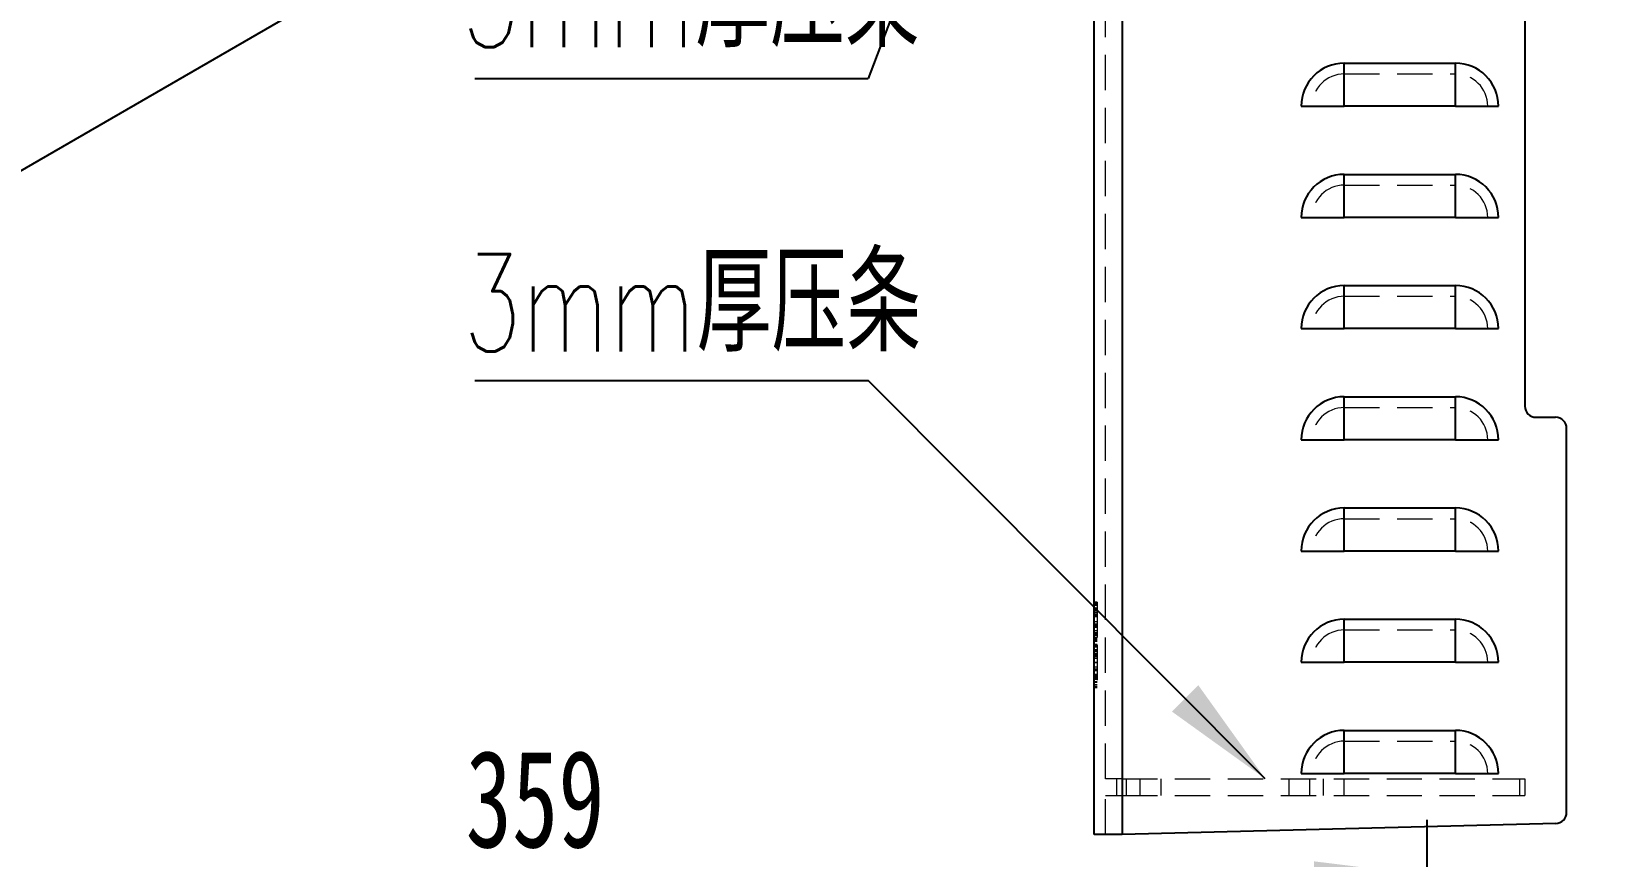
# Model space of a CAD drawing. Header units: millimetres. Extents: x 0 to 210, y 0 to 297.
# Drawn here: x 56.2 to 113.2, y 166.3 to 196 of the extents above; entities that cross this region are included whole.
import ezdxf

# ---------------------------------------------------------------- set-up
doc = ezdxf.new("R2010")
doc.units = ezdxf.units.MM
doc.linetypes.add('HIDDEN', pattern=[1.905, 1.27, -0.635])
doc.layers.add('图纸格式', color=7, linetype='Continuous')
doc.styles.add('SLDTEXTSTYLE0', font='TXT', dxfattribs={"width": 0.7, "bigfont": 'bigfont'})
doc.styles.add('SLDTEXTSTYLE5', font='TXT', dxfattribs={"width": 0.7})
doc.dimstyles.new('SLDDIMSTYLE0', dxfattribs={"dimtxt": 3.5, "dimasz": 4.08, "dimexe": 0, "dimexo": 0.0625, "dimgap": 0.875, "dimtad": 2, "dimlfac": 5, "dimrnd": 1e-09, "dimzin": 12, "dimdsep": 46, "dimtxsty": 'SLDTEXTSTYLE5', "dimsah": 1, "dimcen": 0.09, "dimadec": 0, "dimazin": 3, "dimtfac": 1, "dimtofl": 0, "dimtmove": 0, "dimatfit": 3, "dimfxl": 0, "dimfrac": 2, "dimtolj": 1, "dimtzin": 12, "dimarcsym": 0})
doc.dimstyles.new('SLDDIMSTYLE2', dxfattribs={"dimtxt": 0.18, "dimasz": 4.08, "dimexe": 0, "dimexo": 0.0625, "dimgap": 0, "dimtad": 0, "dimtih": 1, "dimtoh": 1, "dimdec": 0, "dimrnd": 1e-09, "dimzin": 0, "dimdsep": 46, "dimtxsty": 'Standard', "dimsah": 1, "dimcen": 0.09, "dimadec": 0, "dimazin": 0, "dimtfac": 4.08, "dimtdec": 0, "dimtofl": 0, "dimtmove": 0, "dimatfit": 3, "dimfxl": 0, "dimfrac": 2, "dimtolj": 1, "dimtzin": 0, "dimarcsym": 0})
doc.dimstyles.new('SLDDIMSTYLE8', dxfattribs={"dimtxt": 3.5, "dimasz": 4.08, "dimexe": 0, "dimexo": 0.0625, "dimgap": 0.875, "dimtad": 2, "dimlfac": 5, "dimrnd": 1e-09, "dimzin": 12, "dimdsep": 46, "dimtxsty": 'SLDTEXTSTYLE5', "dimsah": 1, "dimcen": 0, "dimadec": 0, "dimazin": 3, "dimtfac": 1, "dimtofl": 0, "dimtmove": 0, "dimatfit": 3, "dimfxl": 0, "dimfrac": 2, "dimtolj": 1, "dimtzin": 12, "dimarcsym": 0})

# ---------------------------------------------------------------- blocks, each defined once
blk = doc.blocks.new('SW_NOTE_0_2')
at = {"layer": '图纸格式', "color": 0}
blk.add_line((-14.158, 0), (0, 0), dxfattribs=at)
at = {"layer": '图纸格式', "color": 0, "insert": (-14.628, 4.624), "char_height": 3.5, "attachment_point": 1, "style": 'SLDTEXTSTYLE0'}
blk.add_mtext('3mm厚压条', dxfattribs=at)
blk = doc.blocks.new('SW_NOTE_0_3')
at = {"layer": '图纸格式', "color": 0}
blk.add_line((-14.158, 0), (0, 0), dxfattribs=at)
at = {"layer": '图纸格式', "color": 0, "insert": (-14.576, 4.549), "char_height": 3.5, "attachment_point": 1, "style": 'SLDTEXTSTYLE0'}
blk.add_mtext('3mm厚压条', dxfattribs=at)
blk = doc.blocks.new('_D_39')
at = {"layer": '图纸格式'}
for p, q in [((34.608, 157.926), (34.608, 167.613)), ((106.408, 157.926), (106.408, 167.613)), ((34.608, 165.613), (106.408, 165.613))]:
    blk.add_line(p, q, dxfattribs=at)
for points in [[(34.608, 165.613), (38.688, 165.105), (38.688, 166.121)], [(106.408, 165.613), (102.328, 166.121), (102.328, 165.105)]]:
    blk.add_solid(points, dxfattribs=at)
at = {"layer": '图纸格式', "insert": (71.796, 170.124), "char_height": 3.5, "attachment_point": 1, "style": 'SLDTEXTSTYLE5'}
blk.add_mtext('359', dxfattribs=at)
blk = doc.blocks.new('_D_51')
at = {"layer": '图纸格式'}
for q in [(116.508, 162.296), (105.808, 157.926)]:
    blk.add_line((106.363, 158.153), q, dxfattribs=at)
blk.add_solid([(106.363, 158.153), (110.333, 159.226), (109.948, 160.166)], dxfattribs=at)
at = {"layer": '图纸格式', "insert": (111.98, 165.27), "char_height": 3.5, "attachment_point": 1, "rotation": 22.2157, "style": 'SLDTEXTSTYLE5'}
blk.add_mtext('R3', dxfattribs=at)

msp = doc.modelspace()

# ---------------------------------------------------------------- linework, layer by layer
at = {"color": 7, "linetype": 'Continuous', "lineweight": 25}
for p, q in [((94.42080651, 167.09058668), (94.42080651, 241.69058668)), ((95.42080651, 241.69058668), (95.42080651, 167.09058668)), ((109.92080651, 226.29058668), (109.92080651, 182.49058668)), ((89.67600908, 210.52634733), (39.75397291, 181.70696929)), ((103.42080651, 194.829905), (107.42080651, 194.829905)), ((103.42080651, 193.28071166), (103.42080651, 194.829905)), ((107.42080651, 193.28071166), (107.42080651, 194.829905)), ((101.87161317, 193.28071166), (103.42080651, 193.28071166)), ((107.42080651, 193.28071166), (103.42080651, 193.28071166)), ((107.42080651, 193.28071166), (108.96999984, 193.28071166)), ((103.42080651, 190.829905), (107.42080651, 190.829905)), ((103.42080651, 189.28071166), (103.42080651, 190.829905)), ((107.42080651, 189.28071166), (107.42080651, 190.829905)), ((101.87161317, 189.28071166), (103.42080651, 189.28071166)), ((107.42080651, 189.28071166), (103.42080651, 189.28071166)), ((107.42080651, 189.28071166), (108.96999984, 189.28071166)), ((103.42080651, 186.829905), (107.42080651, 186.829905)), ((103.42080651, 185.28071166), (103.42080651, 186.829905)), ((107.42080651, 185.28071166), (107.42080651, 186.829905)), ((101.87161317, 185.28071166), (103.42080651, 185.28071166)), ((107.42080651, 185.28071166), (103.42080651, 185.28071166)), ((107.42080651, 185.28071166), (108.96999984, 185.28071166)), ((103.42080651, 182.829905), (107.42080651, 182.829905)), ((103.42080651, 181.28071166), (103.42080651, 182.829905)), ((107.42080651, 181.28071166), (107.42080651, 182.829905)), ((110.32080651, 182.09058668), (111.02080651, 182.09058668)), ((111.42080651, 167.88071166), (111.42080651, 181.69058668)), ((101.87161317, 181.28071166), (103.42080651, 181.28071166)), ((107.42080651, 181.28071166), (103.42080651, 181.28071166)), ((107.42080651, 181.28071166), (108.96999984, 181.28071166)), ((103.42080651, 178.829905), (107.42080651, 178.829905)), ((103.42080651, 177.28071166), (103.42080651, 178.829905)), ((107.42080651, 177.28071166), (107.42080651, 178.829905)), ((101.87161317, 177.28071166), (103.42080651, 177.28071166)), ((107.42080651, 177.28071166), (103.42080651, 177.28071166)), ((107.42080651, 177.28071166), (108.96999984, 177.28071166)), ((103.42080651, 174.829905), (107.42080651, 174.829905)), ((103.42080651, 173.28071166), (103.42080651, 174.829905)), ((107.42080651, 173.28071166), (107.42080651, 174.829905)), ((101.87161317, 173.28071166), (103.42080651, 173.28071166)), ((107.42080651, 173.28071166), (103.42080651, 173.28071166)), ((107.42080651, 173.28071166), (108.96999984, 173.28071166)), ((103.42080651, 170.829905), (107.42080651, 170.829905)), ((103.42080651, 169.28071166), (103.42080651, 170.829905)), ((107.42080651, 169.28071166), (107.42080651, 170.829905)), ((101.87161317, 169.28071166), (103.42080651, 169.28071166)), ((107.42080651, 169.28071166), (103.42080651, 169.28071166)), ((107.42080651, 169.28071166), (108.96999984, 169.28071166)), ((111.03080338, 167.4808366), (95.42080651, 167.09058668)), ((95.42080651, 167.09058668), (94.42080651, 167.09058668))]:
    msp.add_line(p, q, dxfattribs=at)
at = {"color": 7, "linetype": 'HIDDEN', "lineweight": 18}
for p, q in [((94.82080651, 169.09058668), (94.82080651, 239.69058668)), ((103.42080651, 194.44260667), (107.42080651, 194.44260667)), ((103.42080651, 190.44260667), (107.42080651, 190.44260667)), ((103.42080651, 186.44260667), (107.42080651, 186.44260667)), ((103.42080651, 182.44260667), (107.42080651, 182.44260667)), ((103.42080651, 178.44260667), (107.42080651, 178.44260667)), ((94.53330651, 175.40051359), (94.40830651, 175.40051359)), ((94.52080651, 175.44441997), (94.42080651, 175.44441997)), ((94.52080651, 175.40030232), (94.42080651, 175.40030232)), ((94.52080651, 175.37135011), (94.42080651, 175.37135011)), ((94.52080651, 175.33550452), (94.42080651, 175.33550452)), ((94.52080651, 175.32861114), (94.42080651, 175.32861114)), ((94.52080651, 175.32654313), (94.42080651, 175.32654313)), ((94.52080651, 175.31964975), (94.42080651, 175.31964975)), ((94.52080651, 175.22589975), (94.42080651, 175.22589975)), ((94.52080651, 175.22176372), (94.42080651, 175.22176372)), ((94.52080651, 175.22038504), (94.42080651, 175.22038504)), ((94.52080651, 175.15765526), (94.42080651, 175.15765526)), ((94.52080651, 175.15076188), (94.42080651, 175.15076188)), ((94.52080651, 175.13559644), (94.42080651, 175.13559644)), ((94.52080651, 175.07493467), (94.42080651, 175.07493467)), ((94.52080651, 175.05494386), (94.42080651, 175.05494386)), ((94.52080651, 175.0032435), (94.42080651, 175.0032435)), ((94.52080651, 174.95912585), (94.42080651, 174.95912585)), ((94.52080651, 174.91156151), (94.42080651, 174.91156151)), ((94.52080651, 174.73164423), (94.42080651, 174.73164423)), ((94.52080651, 174.65030232), (94.42080651, 174.65030232)), ((94.52080651, 174.60618467), (94.42080651, 174.60618467)), ((94.42080651, 174.57703216), (94.52080651, 174.57703216)), ((94.52080651, 174.53518283), (94.42080651, 174.53518283)), ((94.52080651, 174.41523798), (94.42080651, 174.41523798)), ((94.52080651, 174.34147879), (94.42080651, 174.34147879)), ((94.52080651, 174.31941997), (94.42080651, 174.31941997)), ((94.52080651, 174.29736114), (94.42080651, 174.29736114)), ((94.52080651, 174.27805967), (94.42080651, 174.27805967)), ((94.52080651, 174.24152475), (94.42080651, 174.24152475)), ((94.52080651, 174.23738872), (94.42080651, 174.23738872)), ((94.52080651, 174.23463136), (94.42080651, 174.23463136)), ((94.52080651, 174.1650082), (94.42080651, 174.1650082)), ((94.52080651, 174.12089055), (94.42080651, 174.12089055)), ((94.52080651, 174.07677291), (94.42080651, 174.07677291)), ((94.52080651, 174.05195673), (94.42080651, 174.05195673)), ((94.52080651, 174.03127658), (94.42080651, 174.03127658)), ((103.42080651, 174.44260667), (107.42080651, 174.44260667)), ((94.52080651, 173.9216718), (94.42080651, 173.9216718)), ((94.52080651, 173.9071957), (94.42080651, 173.9071957)), ((94.52080651, 173.89340894), (94.42080651, 173.89340894)), ((94.52080651, 173.87893283), (94.42080651, 173.87893283)), ((94.52080651, 173.86859276), (94.42080651, 173.86859276)), ((94.52080651, 173.84377658), (94.42080651, 173.84377658)), ((94.52080651, 173.82861114), (94.42080651, 173.82861114)), ((94.52080651, 173.72383173), (94.42080651, 173.72383173)), ((94.52080651, 173.67971408), (94.42080651, 173.67971408)), ((94.52080651, 173.65351923), (94.42080651, 173.65351923)), ((94.52080651, 173.58320673), (94.42080651, 173.58320673)), ((94.52080651, 173.57079864), (94.42080651, 173.57079864)), ((94.52080651, 173.52530232), (94.42080651, 173.52530232)), ((94.52080651, 173.51703026), (94.42080651, 173.51703026)), ((94.52080651, 173.51634092), (94.42080651, 173.51634092)), ((94.52080651, 173.50806886), (94.42080651, 173.50806886)), ((94.52080651, 173.49841813), (94.42080651, 173.49841813)), ((94.52080651, 173.49290342), (94.42080651, 173.49290342)), ((94.52080651, 173.48325269), (94.42080651, 173.48325269)), ((94.52080651, 173.47773798), (94.42080651, 173.47773798)), ((94.52080651, 173.4150082), (94.42080651, 173.4150082)), ((94.52080651, 173.2743832), (94.42080651, 173.2743832)), ((94.52080651, 173.26059644), (94.42080651, 173.26059644)), ((94.52080651, 173.10618467), (94.42080651, 173.10618467)), ((94.52080651, 173.02691077), (94.42080651, 173.02691077)), ((94.52080651, 173.01794938), (94.42080651, 173.01794938)), ((94.52080651, 172.99657989), (94.42080651, 172.99657989)), ((94.52080651, 172.99589055), (94.42080651, 172.99589055)), ((94.52080651, 172.98899717), (94.42080651, 172.98899717)), ((94.52080651, 172.97452107), (94.42080651, 172.97452107)), ((94.52080651, 172.97383173), (94.42080651, 172.97383173)), ((94.52080651, 172.84147879), (94.42080651, 172.84147879)), ((94.52080651, 172.8001185), (94.42080651, 172.8001185)), ((94.52080651, 172.7532435), (94.42080651, 172.7532435)), ((94.52080651, 172.70912585), (94.42080651, 172.70912585)), ((94.52080651, 172.69396041), (94.42080651, 172.69396041)), ((94.52080651, 172.68568835), (94.42080651, 172.68568835)), ((94.52080651, 172.6794843), (94.42080651, 172.6794843)), ((94.52080651, 172.6650082), (94.42080651, 172.6650082)), ((94.52080651, 172.57815158), (94.42080651, 172.57815158)), ((94.52080651, 172.56160747), (94.42080651, 172.56160747)), ((94.52080651, 172.55264607), (94.42080651, 172.55264607)), ((94.52080651, 172.47406151), (94.42080651, 172.47406151)), ((94.52080651, 172.47268283), (94.42080651, 172.47268283)), ((94.52080651, 172.47130416), (94.42080651, 172.47130416)), ((94.52080651, 172.46992548), (94.42080651, 172.46992548)), ((94.52080651, 172.46923614), (94.42080651, 172.46923614)), ((94.52080651, 172.46234276), (94.42080651, 172.46234276)), ((94.52080651, 172.40030232), (94.42080651, 172.40030232)), ((94.52080651, 172.35618467), (94.42080651, 172.35618467)), ((103.42080651, 170.44260667), (107.42080651, 170.44260667)), ((95.42080651, 169.09058668), (94.82080651, 169.09058668)), ((95.22080651, 169.09058668), (95.22080651, 168.49058668)), ((95.42080651, 169.09058668), (109.92080651, 169.09058668)), ((95.57080651, 169.09058668), (95.57080651, 168.49058668)), ((96.07080651, 168.49058668), (96.07080651, 169.09058668)), ((96.82080651, 169.09058668), (96.82080651, 168.49058668)), ((101.42080651, 169.09058668), (101.42080651, 168.49058668)), ((102.17080651, 169.09058668), (102.17080651, 168.49058668)), ((102.67080651, 168.49058668), (102.67080651, 169.09058668)), ((103.42080651, 168.49058668), (103.42080651, 169.09058668)), ((109.72080651, 169.09058668), (109.72080651, 168.49058668)), ((109.92080651, 169.09058668), (109.92080651, 168.49058668)), ((94.82080651, 167.09058668), (94.82080651, 168.49058668)), ((94.82080651, 168.49058668), (95.42080651, 168.49058668)), ((95.42080651, 168.49058668), (109.92080651, 168.49058668))]:
    msp.add_line(p, q, dxfattribs=at)
at = {"color": 7, "linetype": 'Continuous', "lineweight": 25}
for centre, radius, start, end in [((103.42080651, 193.28071166), 1.54919334, 90, 180), ((107.42080651, 193.28071166), 1.54919334, 0, 90), ((103.42080651, 189.28071166), 1.54919334, 90, 180), ((107.42080651, 189.28071166), 1.54919334, 0, 90), ((103.42080651, 185.28071166), 1.54919334, 90, 180), ((107.42080651, 185.28071166), 1.54919334, 0, 90), ((103.42080651, 181.28071166), 1.54919334, 90, 180), ((107.42080651, 181.28071166), 1.54919334, 0, 90), ((110.32080651, 182.49058668), 0.4, 180, 270), ((111.02080651, 181.69058668), 0.4, 0, 90), ((103.42080651, 177.28071166), 1.54919334, 90, 180), ((107.42080651, 177.28071166), 1.54919334, 0, 90), ((103.42080651, 173.28071166), 1.54919334, 90, 180), ((107.42080651, 173.28071166), 1.54919334, 0, 90), ((103.42080651, 169.28071166), 1.54919334, 90, 180), ((107.42080651, 169.28071166), 1.54919334, 0, 90), ((111.02080651, 167.88071166), 0.4, 271.432096184, 0)]:
    msp.add_arc(centre, radius, start, end, dxfattribs=at)
at = {"color": 7, "linetype": 'HIDDEN', "lineweight": 18}
for centre, start, end in [((103.42080651, 193.28071166), 90, 180), ((107.42080651, 193.28071166), 0, 90), ((103.42080651, 189.28071166), 90, 180), ((107.42080651, 189.28071166), 0, 90), ((103.42080651, 185.28071166), 90, 180), ((107.42080651, 185.28071166), 0, 90), ((103.42080651, 181.28071166), 90, 180), ((107.42080651, 181.28071166), 0, 90), ((103.42080651, 177.28071166), 90, 180), ((107.42080651, 177.28071166), 0, 90), ((103.42080651, 173.28071166), 90, 180), ((107.42080651, 173.28071166), 0, 90), ((103.42080651, 169.28071166), 90, 180), ((107.42080651, 169.28071166), 0, 90)]:
    msp.add_arc(centre, 1.161895, start, end, dxfattribs=at)
for points, knots in [([(94.52080651, 175.44441997), (94.52080651, 175.44338666), (94.52080651, 175.44139336), (94.52080651, 175.42178099), (94.52080651, 175.39036225), (94.52080651, 175.34607178), (94.52080651, 175.28870894), (94.52080651, 175.22066365), (94.52080651, 175.13906449), (94.52080651, 175.04635362), (94.52080651, 174.941933), (94.52080651, 174.82633543), (94.52080651, 174.69954608), (94.52080651, 174.56139741), (94.52080651, 174.41271037), (94.52080651, 174.25353349), (94.52080651, 174.08376209), (94.52080651, 173.9671774), (94.52080651, 173.9071957)], [0, 0, 0, 0, 0.0650010723, 0.1253901268, 0.181565323, 0.2347467818, 0.2862672404, 0.3370772119, 0.3888527625, 0.4418884129, 0.4974862735, 0.5564971617, 0.619163865, 0.6861844456, 0.7574703155, 0.8336012629, 0.9143894422, 1, 1, 1, 1]), ([(94.52080651, 173.9071957), (94.52080651, 173.85088044), (94.52080651, 173.74067918), (94.52080651, 173.57903177), (94.52080651, 173.42476055), (94.52080651, 173.27858426), (94.52080651, 173.14100272), (94.52080651, 173.01294865), (94.52080651, 172.89460698), (94.52080651, 172.78620089), (94.52080651, 172.68865105), (94.52080651, 172.60253189), (94.52080651, 172.52845204), (94.52080651, 172.46544394), (94.52080651, 172.41627701), (94.52080651, 172.38127276), (94.52080651, 172.35957136), (94.52080651, 172.35734085), (94.52080651, 172.35618467)], [0, 0, 0, 0, 0.0788530807, 0.1543046846, 0.2267964607, 0.2959377372, 0.3616609361, 0.42414473, 0.4838481396, 0.5410141043, 0.5964522556, 0.6499813974, 0.7034185789, 0.7572447856, 0.8126904074, 0.8707273052, 0.9329919735, 1, 1, 1, 1])]:
    msp.add_open_spline(points, degree=3, knots=knots, dxfattribs=at)

# ---------------------------------------------------------------- block references
at = {"layer": '图纸格式'}
for name, p in [('SW_NOTE_0_2', (86.28321278, 194.28315423)), ('SW_NOTE_0_3', (86.28321278, 183.41099175))]:
    msp.add_blockref(name, p, dxfattribs=at)

# ---------------------------------------------------------------- dimensions: what is measured, and where the dimension line sits
dim = msp.add_linear_dim(base=(106.40793144, 165.61267501), p1=(34.60751082, 157.92648401), p2=(106.40793144, 157.92648401), dimstyle='SLDDIMSTYLE0', dxfattribs=at)
dim.commit()
dim.dimension.update_dxf_attribs({"geometry": '_D_39', "text_midpoint": (74.09785445, 165.61267501), "dimtype": 160})
dim = msp.add_radius_dim(center=(105.80793144, 157.92648401), mpoint=(106.36339182, 158.15334027), dimstyle='SLDDIMSTYLE8', dxfattribs=at)
dim.commit()
dim.dimension.update_dxf_attribs({"geometry": '_D_51', "text_midpoint": (115.29290227, 161.8002587), "dimtype": 164})

# ---------------------------------------------------------------- leaders
for points in [[(103.53112931, 239.69058668), (86.28321278, 194.28315423)], [(100.57539039, 169.09058668), (86.28321278, 183.41099175)]]:
    msp.add_leader(points, dimstyle='SLDDIMSTYLE2', dxfattribs=at)

doc.saveas('drawing.dxf')
